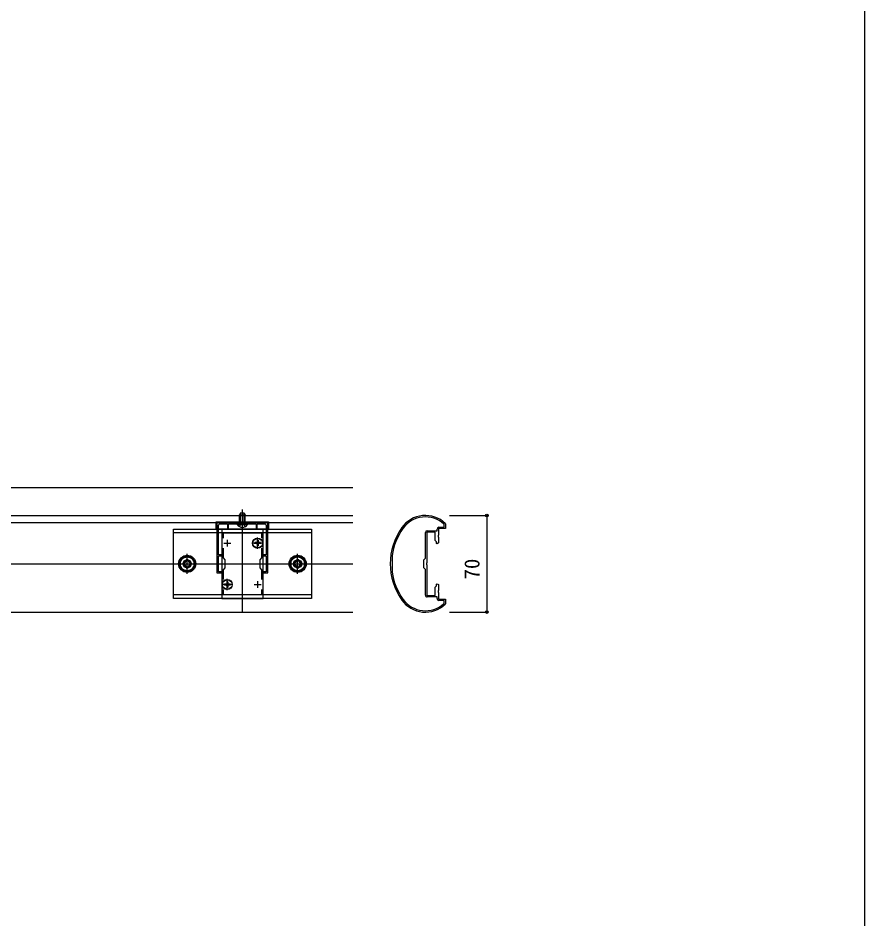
# Model space of a CAD drawing. Units: millimetres, scale not verified. Extents: x -875 to 875, y -1300 to 1294.
# Drawn here: x 262 to 875, y -647 to 6 of the extents above; entities that cross this region are included whole.
import ezdxf
from ezdxf.enums import TextEntityAlignment as Align

# ---------------------------------------------------------------- set-up
doc = ezdxf.new("R2010")
doc.units = ezdxf.units.MM
doc.header["$LTSCALE"] = 8
for name, color, linetype in [('0-2_YKK_11', 7, 'Continuous'), ('0-4_YKK_12', 2, 'Continuous'), ('0-5_YKK_13', 4, 'Continuous'), ('0-6_YKK_D', 6, 'Continuous'), ('0-7_YKK_ZWAK', 7, 'Continuous'), ('0-8_YSS_K', 3, 'Continuous')]:
    doc.layers.add(name, color=color, linetype=linetype)
doc.styles.add('ＭＳ ゴシック', font='')
doc.styles.get('ＭＳ ゴシック').set_extended_font_data('MS Gothic')

msp = doc.modelspace()

# ---------------------------------------------------------------- linework, layer by layer
at = {"layer": '0-2_YKK_11'}
for p, q in [((571.059, -360.314), (571.154, -360.532)), ((410.654, -374.6), (415.654, -374.6)), ((413.154, -372.1), (413.154, -377.1)), ((432.654, -374.6), (437.654, -374.6)), ((435.154, -372.1), (435.154, -377.1)), ((410.654, -404.6), (415.654, -404.6)), ((413.154, -402.1), (413.154, -407.1)), ((432.654, -404.6), (437.654, -404.6)), ((435.154, -402.1), (435.154, -407.1)), ((571.154, -418.668), (571.059, -418.886))]:
    msp.add_line(p, q, dxfattribs=at)
for points in [[(442.654, -359.6), (405.654, -359.6), (405.654, -396.1), (408.854, -396.1), (408.854, -395.3), (406.854, -395.3), (406.854, -390.058), (406.734, -389.875), (406.734, -389.325), (406.854, -389.142), (406.854, -383.9), (408.854, -383.9), (408.854, -383.1), (406.854, -383.1), (406.854, -361.7)], [(407.854, -360.7), (413.354, -360.7), (413.354, -364.6), (414.154, -364.6), (414.154, -360.7), (423.695, -360.7), (423.879, -360.58), (424.429, -360.58), (424.612, -360.7), (434.154, -360.7), (434.154, -364.6), (434.954, -364.6), (434.954, -360.7), (440.454, -360.7)], [(441.454, -361.7), (441.454, -383.1), (439.454, -383.1), (439.454, -383.9), (441.454, -383.9), (441.454, -389.142), (441.574, -389.325), (441.574, -389.875), (441.454, -390.058), (441.454, -395.3), (439.454, -395.3), (439.454, -396.1), (442.654, -396.1), (442.654, -359.6)], [(557.954, -365.6), (565.154, -365.6), (565.154, -364.4)], [(571.154, -360.532), (571.154, -364.1), (566.154, -364.1), (566.154, -368.929), (566.011, -369.121), (566.011, -370.079)], [(566.454, -363.1), (570.154, -363.1), (570.154, -360.971), (570.054, -360.748)], [(410.354, -370.967), (410.354, -367.1), (437.954, -367.1), (437.954, -370.967)], [(556.654, -412.3), (556.654, -393.8), (555.454, -392.6), (555.454, -386.6), (556.654, -385.4), (556.654, -366.9)], [(557.654, -366.6), (557.654, -388.929), (557.511, -389.121), (557.511, -390.079)], [(566.011, -370.079), (566.154, -370.271), (566.154, -374.511), (565.094, -375.123), (564.754, -374.927), (564.754, -373.7), (563.654, -372.6), (563.654, -366.6), (557.654, -366.6)], [(410.354, -400.967), (410.354, -393.9), (411.654, -392.6), (411.654, -386.6), (410.354, -385.3), (410.354, -378.233)], [(437.954, -378.233), (437.954, -385.3), (436.654, -386.6), (436.654, -392.6), (437.954, -393.9), (437.954, -400.967)], [(532.556, -383.66), (532.554, -383.701), (532.554, -395.499), (532.556, -395.54)], [(557.511, -390.079), (557.654, -390.271), (557.654, -412.6), (563.654, -412.6), (563.654, -406.6), (564.754, -405.5), (564.754, -404.273), (565.094, -404.077), (566.154, -404.689), (566.154, -408.929), (566.011, -409.121), (566.011, -410.079)], [(437.954, -408.233), (437.954, -412.1), (410.354, -412.1), (410.354, -408.233)], [(566.011, -410.079), (566.154, -410.271), (566.154, -415.1), (571.154, -415.1), (571.154, -418.668)], [(565.154, -414.8), (565.154, -413.6), (557.954, -413.6)], [(570.054, -418.452), (570.154, -418.229), (570.154, -416.1), (566.454, -416.1)]]:
    msp.add_lwpolyline(points, dxfattribs=at)
msp.add_lwpolyline([(409.154, -364.6), (409.154, -414.6), (439.154, -414.6), (439.154, -364.6)], close=True, dxfattribs=at)
for centre, radius, start, end in [((556.66, -375.6), 21, 46.71084, 144.31468), ((556.66, -375.6), 20, 47.9541, 144.31468), ((407.854, -361.7), 1, 90.00001, 179.99999), ((440.454, -361.7), 1, 0.00001, 89.99999), ((576.154, -389.6), 45, 144.31468, 215.68534), ((576.154, -389.6), 44, 144.31468, 172.24185), ((566.454, -364.4), 1.3, 90, 179.99998), ((557.954, -366.9), 1.3, 90, 179.99998), ((576.154, -389.6), 44, 187.75817, 215.68534), ((556.66, -403.6), 21, 215.68534, 313.28916), ((556.66, -403.6), 20, 215.68534, 312.04584), ((557.954, -412.3), 1.3, 179.99998, 270.00002), ((566.454, -414.8), 1.3, 179.99998, 270.00002)]:
    msp.add_arc(centre, radius, start, end, dxfattribs=at)
at = {"layer": '0-4_YKK_12'}
for p, q in [((504.154, -334.6), (119.154, -334.6)), ((211.154, -354.6), (504.154, -354.6)), ((424.154, -424.6), (424.154, -354.6)), ((211.154, -424.6), (504.154, -424.6))]:
    msp.add_line(p, q, dxfattribs=at)
msp.add_lwpolyline([(119.154, -359.6), (138.719, -359.6), (504.154, -359.6)], dxfattribs=at)
at = {"layer": '0-5_YKK_13'}
for p, q in [((424.154, -365.7), (424.154, -350.2)), ((422.854, -352.7), (422.154, -354.1)), ((422.808, -360.7), (422.808, -352.791)), ((422.854, -352.7), (425.454, -352.7)), ((425.454, -352.7), (426.154, -354.1)), ((425.499, -360.7), (425.499, -352.791)), ((426.154, -360.7), (426.154, -354.1)), ((420.404, -361.209), (420.404, -360.7)), ((420.404, -360.7), (427.904, -360.7)), ((374.153, -412.098), (374.154, -367.1)), ((474.154, -367.101), (374.154, -367.1)), ((435.154, -378.75), (435.154, -370.45)), ((474.154, -367.101), (474.153, -412.099)), ((439.304, -374.6), (431.004, -374.6)), ((433.104, -374.25), (433.104, -374.95)), ((434.304, -374.25), (433.104, -374.25)), ((434.304, -374.95), (433.104, -374.95)), ((435.504, -372.55), (434.804, -372.55)), ((434.804, -372.55), (434.804, -373.75)), ((434.804, -375.45), (434.804, -376.65)), ((435.504, -376.65), (434.804, -376.65)), ((435.504, -372.55), (435.504, -373.75)), ((435.504, -375.45), (435.504, -376.65)), ((437.204, -374.25), (436.004, -374.25)), ((437.204, -374.95), (436.004, -374.95)), ((437.204, -374.25), (437.204, -374.95)), ((384.154, -396.85), (384.154, -382.35)), ((464.154, -396.85), (464.154, -382.35)), ((376.904, -389.6), (391.404, -389.6)), ((381.874, -388.84), (381.154, -388.84)), ((386.434, -390.36), (387.154, -390.36)), ((456.904, -389.6), (471.404, -389.6)), ((461.874, -388.84), (461.154, -388.84)), ((466.434, -390.36), (467.154, -390.36)), ((417.304, -404.6), (409.004, -404.6)), ((411.104, -404.25), (411.104, -404.95)), ((412.304, -404.25), (411.104, -404.25)), ((413.504, -402.55), (412.804, -402.55)), ((412.804, -402.55), (412.804, -403.75)), ((413.154, -408.75), (413.154, -400.45)), ((413.504, -402.55), (413.504, -403.75)), ((415.204, -404.25), (414.004, -404.25)), ((415.204, -404.25), (415.204, -404.95)), ((412.304, -404.95), (411.104, -404.95)), ((412.804, -405.45), (412.804, -406.65)), ((413.504, -406.65), (412.804, -406.65)), ((413.504, -405.45), (413.504, -406.65)), ((415.204, -404.95), (414.004, -404.95)), ((474.153, -412.099), (374.153, -412.098))]:
    msp.add_line(p, q, dxfattribs=at)
for points in [[(422.154, -360.7), (422.154, -354.1), (426.154, -354.1)], [(420.404, -361.209), (427.904, -361.209), (427.904, -360.7)], [(422.104, -362.709), (423.009, -360.854), (424.154, -360.245)], [(426.204, -362.709), (425.299, -360.854), (424.154, -360.245)], [(381.154, -388.84), (381.154, -390.36), (381.874, -390.36)], [(384.914, -387.32), (384.914, -386.6), (383.394, -386.6), (383.394, -387.32)], [(387.154, -390.36), (387.154, -388.84), (386.434, -388.84)], [(461.154, -388.84), (461.154, -390.36), (461.874, -390.36)], [(464.914, -387.32), (464.914, -386.6), (463.394, -386.6), (463.394, -387.32)], [(467.154, -390.36), (467.154, -388.84), (466.434, -388.84)], [(383.394, -391.88), (383.394, -392.6), (384.914, -392.6), (384.914, -391.88)], [(463.394, -391.88), (463.394, -392.6), (464.914, -392.6), (464.914, -391.88)]]:
    msp.add_lwpolyline(points, dxfattribs=at)
for points in [[(474.154, -364.6), (474.154, -414.6), (374.154, -414.6), (374.154, -364.6)], [(405.154, -359.1), (443.154, -359.1), (443.154, -364.6), (405.154, -364.6)], [(384.154, -383.826), (379.154, -386.713), (379.154, -392.487), (384.154, -395.374), (389.154, -392.487), (389.154, -386.713)], [(464.154, -383.826), (459.154, -386.713), (459.154, -392.487), (464.154, -395.374), (469.154, -392.487), (469.154, -386.713)]]:
    msp.add_lwpolyline(points, close=True, dxfattribs=at)
for centre, radius in [((435.154, -374.6), 3.65), ((435.154, -374.6), 3.5), ((384.154, -389.6), 6.25), ((384.154, -389.6), 5), ((464.154, -389.6), 6.25), ((464.154, -389.6), 5), ((384.154, -389.599), 3), ((384.154, -389.599), 2.5), ((464.153, -389.6), 3), ((464.154, -389.6), 2.5), ((413.154, -404.6), 3.65), ((413.154, -404.6), 3.5)]:
    msp.add_circle(centre, radius, dxfattribs=at)
for centre, radius, start, end in [((424.154, -358.673), 4.527, 214.06671, 325.93329), ((434.304, -373.75), 0.5, 270, 0), ((434.304, -375.45), 0.5, 0, 90), ((436.004, -373.75), 0.5, 180, 270), ((436.004, -375.45), 0.5, 90, 180), ((384.154, -389.6), 5.575, 93.74848, 146.25152), ((384.154, -389.6), 5.575, 33.74848, 86.25152), ((464.154, -389.6), 5.575, 93.74848, 146.25152), ((464.154, -389.6), 5.575, 33.74848, 86.25152), ((384.154, -389.6), 5.575, 153.74848, 206.25152), ((381.874, -387.32), 1.52, 270, 0), ((381.874, -391.88), 1.52, 0, 90), ((386.434, -387.32), 1.52, 180, 270), ((386.434, -391.88), 1.52, 90, 180), ((384.154, -389.6), 5.575, 333.74848, 26.25152), ((464.154, -389.6), 5.575, 153.74848, 206.25152), ((461.874, -387.32), 1.52, 270, 0), ((461.874, -391.88), 1.52, 0, 90), ((466.434, -387.32), 1.52, 180, 270), ((466.434, -391.88), 1.52, 90, 180), ((464.154, -389.6), 5.575, 333.74848, 26.25152), ((384.154, -389.6), 5.575, 213.74848, 266.25152), ((384.154, -389.6), 5.575, 273.74848, 326.25152), ((464.154, -389.6), 5.575, 213.74848, 266.25152), ((464.154, -389.6), 5.575, 273.74848, 326.25152), ((412.304, -403.75), 0.5, 270, 0), ((414.004, -403.75), 0.5, 180, 270), ((412.304, -405.45), 0.5, 0, 90), ((414.004, -405.45), 0.5, 90, 180)]:
    msp.add_arc(centre, radius, start, end, dxfattribs=at)
at = {"layer": '0-6_YKK_D'}
for p, q in [((574.154, -354.6), (602.154, -354.6)), ((601.154, -354.6), (601.154, -424.6)), ((574.154, -424.6), (602.154, -424.6))]:
    msp.add_line(p, q, dxfattribs=at)
for centre in [(601.154, -354.6), (601.154, -424.6)]:
    msp.add_circle(centre, 0.875, dxfattribs=at)
at = {"layer": '0-7_YKK_ZWAK'}
msp.add_lwpolyline([(-875, -1299.6), (875, -1299.6), (875, 1250.4)], dxfattribs=at)
at = {"layer": '0-8_YSS_K'}
msp.add_lwpolyline([(174.154, -1044.6), (174.154, -389.6), (504.154, -389.6)], dxfattribs=at)

# ---------------------------------------------------------------- texts
at = {"layer": '0-6_YKK_D', "style": 'ＭＳ ゴシック'}
msp.add_text('70', height=11, rotation=90, dxfattribs=at).set_placement((599.154, -400.85), align=Align.BOTTOM_LEFT)

doc.saveas('drawing.dxf')
